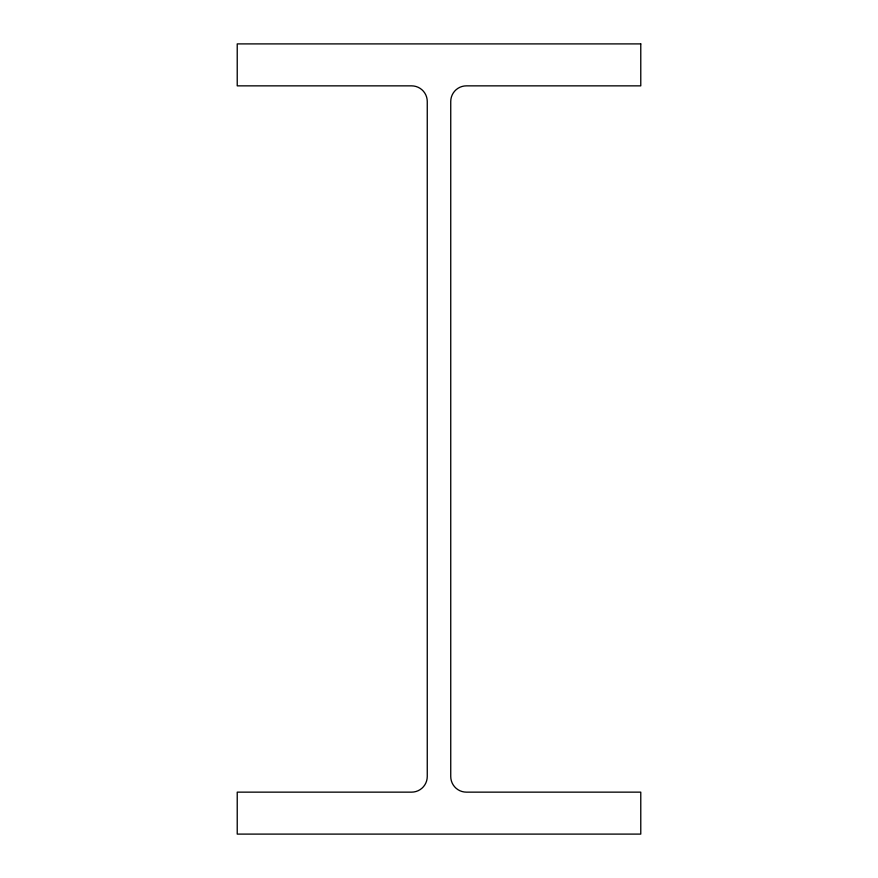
<?xml version="1.0" encoding="UTF-8"?>
<svg xmlns="http://www.w3.org/2000/svg" width="878" height="878" viewBox="0 0 878 878"><rect width="100%" height="100%" fill="white"/><g stroke="black" fill="none" stroke-linecap="round" stroke-linejoin="round"><path stroke-width="1.32" d="M640.775 43.9L237.225 43.9L237.225 85.857L411.606 85.857A15.65 15.65 0 0 1 427.257 101.508L427.257 776.492A15.65 15.65 0 0 1 411.606 792.143L237.225 792.143L237.225 834.1L640.775 834.1L640.775 792.143L466.394 792.143A15.65 15.65 0 0 1 450.743 776.492L450.743 101.508A15.65 15.65 0 0 1 466.394 85.857L640.775 85.857L640.775 43.9"/></g></svg>
